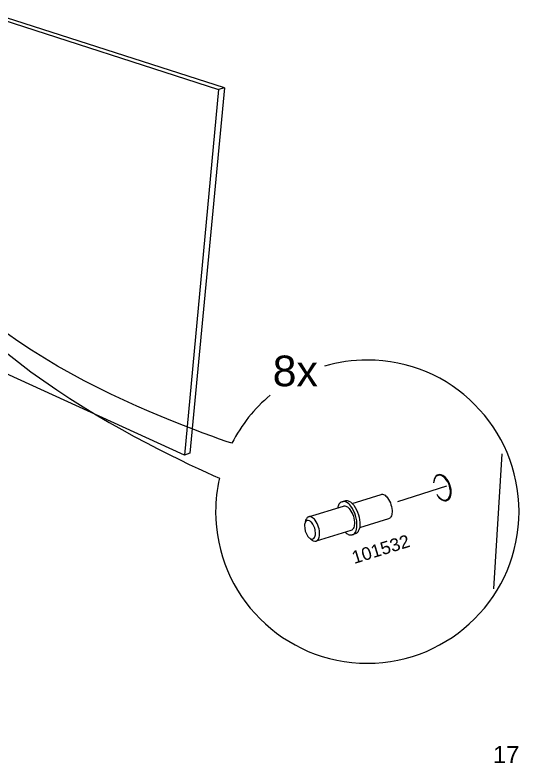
# Model space of a CAD drawing. Header units: metres. Extents: x -6.4 to 35.9, y -8.9 to 6.5.
# Drawn here: x 15.641 to 16.787, y -7.848 to -6.146 of the extents above; entities that cross this region are included whole.
import ezdxf

# ---------------------------------------------------------------- set-up
doc = ezdxf.new("R2010")
doc.units = ezdxf.units.M
doc.header["$MEASUREMENT"] = 0
doc.layers.add('PDF14_Geometry_Num_Penna__7_Num_Penna__7_Num_Penna__7_Num_Penna__7', color=7, linetype='Continuous', lineweight=18)
doc.layers.add('PDF14_Text_Num_Penna__7_Num_Penna__7_Num_Penna__7_Num_Penna__7', color=7, linetype='Continuous', lineweight=18)
doc.styles.add('GENERATED_STYLE_1', font='')
doc.styles.get('GENERATED_STYLE_1').set_extended_font_data('Arial')

msp = doc.modelspace()

# ---------------------------------------------------------------- linework, layer by layer
at = {"layer": 'PDF14_Geometry_Num_Penna__7_Num_Penna__7_Num_Penna__7_Num_Penna__7', "color": 7, "linetype": 'Continuous', "lineweight": 18, "flags": 128}
for points in [[(16.1175, -6.3123), (15.6005, -6.1462), (15.5876, -6.149)], [(15.5876, -6.149), (16.1045, -6.3157)], [(16.1045, -6.3157), (16.0266, -7.1476)], [(16.1175, -6.3123), (16.0391, -7.1428)], [(16.1175, -6.3123), (16.1045, -6.3157)], [(16.0266, -7.1476), (15.5407, -6.925)], [(16.0391, -7.1428), (16.0266, -7.1476)], [(16.7486, -7.1441), (16.7297, -7.4512)], [(16.6039, -7.2414), (16.6048, -7.2425), (16.6078, -7.2454), (16.6112, -7.2477), (16.6145, -7.2492), (16.6176, -7.2497), (16.6207, -7.2494), (16.6235, -7.2485), (16.6261, -7.2466), (16.6281, -7.2439), (16.6298, -7.2404), (16.6307, -7.2366), (16.6312, -7.232), (16.6312, -7.2275), (16.6304, -7.2225), (16.6292, -7.2175), (16.6276, -7.2128), (16.6252, -7.2082), (16.6226, -7.204), (16.6198, -7.2004), (16.6167, -7.1973), (16.6133, -7.1952), (16.61, -7.1937), (16.6069, -7.193), (16.6038, -7.1933), (16.601, -7.1944), (16.5985, -7.1963), (16.5964, -7.199), (16.5947, -7.2023), (16.5938, -7.2063), (16.5933, -7.2106)], [(16.5116, -7.2527), (16.6231, -7.217)]]:
    msp.add_lwpolyline(points, dxfattribs=at)
for points in [[(16.1062, -7.1998, 0.055506), (16.0977, -7.2758, 2.414172), (16.4426, -6.931, 0.072051), (16.3448, -6.945)], [(16.4078, -7.2571), (16.4738, -7.2366, -0.198774), (16.4805, -7.2373, -0.116435), (16.4885, -7.2442, -0.079989), (16.4963, -7.26, -0.080594), (16.4988, -7.2774, -0.115608), (16.4961, -7.2877, -0.197501), (16.4909, -7.292), (16.4249, -7.3124)], [(16.3091, -7.2876), (16.3882, -7.2632, -0.19886), (16.3949, -7.2638, -0.116611), (16.4029, -7.2707, -0.080494), (16.4107, -7.2865, -0.081047), (16.4131, -7.3039, -0.11638), (16.4105, -7.3142, -0.198711), (16.4053, -7.3185), (16.3262, -7.3429)], [(16.3922, -7.3225, 0.070094), (16.3992, -7.3276, 0.414561), (16.4154, -7.3226, 0.116062), (16.419, -7.3086, 0.162523), (16.4051, -7.2635, 0.116919), (16.3942, -7.254, 0.414452), (16.378, -7.2591, 0.069134), (16.3751, -7.2672)], [(16.3851, -7.2532), (16.3917, -7.2512, -0.19956), (16.4008, -7.252, -0.11618), (16.4117, -7.2615, -0.080797), (16.4223, -7.2829, -0.080441), (16.4256, -7.3066, -0.115511), (16.422, -7.3205, -0.197714), (16.415, -7.3264), (16.4084, -7.3284)], [(16.313, -7.3371, 0.091945), (16.3195, -7.3423, 0.413203), (16.3314, -7.3386, 0.116146), (16.3341, -7.3284, 0.080512), (16.3316, -7.311, 0.080834), (16.3238, -7.2952, 0.116435), (16.3158, -7.2882, 0.416187), (16.3039, -7.292, 0.092151), (16.3014, -7.2999)]]:
    msp.add_lwpolyline(points, format="xyb", dxfattribs=at)
msp.add_lwpolyline([(16.3017, -7.2993, 0.115946), (16.2997, -7.307, 0.162389), (16.3075, -7.3322, 0.117139), (16.3136, -7.3375, 0.415911), (16.3226, -7.3347, 0.115617), (16.3246, -7.3269, 0.080669), (16.3228, -7.3137, 0.081114), (16.3168, -7.3017, 0.116431), (16.3108, -7.2965, 0.41501)], format="xyb", close=True, dxfattribs=at)
at = {"layer": 'PDF14_Geometry_Num_Penna__7_Num_Penna__7_Num_Penna__7_Num_Penna__7', "color": 7, "linetype": 'Continuous', "lineweight": 18}
msp.add_arc((16.4438, -7.2769), 0.3464, 129.8771, 153.1262, dxfattribs=at)
msp.add_ellipse((16.6133, -7.2214), major_axis=(-0.0101, 0.0293), ratio=0.586704, start_param=1.895929, end_param=7.22112, dxfattribs=at)
for points in [[(15.4204, -6.5844), (15.4042, -6.8739), (15.972, -7.1408), (16.1062, -7.1998)], [(16.1348, -7.1203), (16.0115, -7.079), (15.4391, -6.8725), (15.4204, -6.5844)]]:
    msp.add_open_spline(points, degree=3, dxfattribs=at)

# ---------------------------------------------------------------- texts
at = {"layer": 'PDF14_Text_Num_Penna__7_Num_Penna__7_Num_Penna__7_Num_Penna__7', "color": 7, "linetype": 'Continuous', "lineweight": 18, "attachment_point": 7, "style": 'GENERATED_STYLE_1'}
for s, insert, char_height in [('\\A1;{\\pql;\\fArial|b0|i0|c0|p34;8x}', (16.2273, -6.9916), 0.069662), ('\\A1;{\\pql;\\fArial|b0|i0|c0|p34;17}', (16.7281, -7.8476), 0.038701)]:
    msp.add_mtext(s, dxfattribs=dict(at, insert=insert, char_height=char_height))
at = {"layer": 'PDF14_Text_Num_Penna__7_Num_Penna__7_Num_Penna__7_Num_Penna__7', "color": 7, "linetype": 'Continuous', "lineweight": 18, "insert": (16.4128, -7.3954), "char_height": 0.029026, "attachment_point": 7, "rotation": 17.1936, "style": 'GENERATED_STYLE_1'}
msp.add_mtext('\\A1;{\\pql;\\fArial|b0|i0|c0|p34;101532}', dxfattribs=at)

doc.saveas('drawing.dxf')
